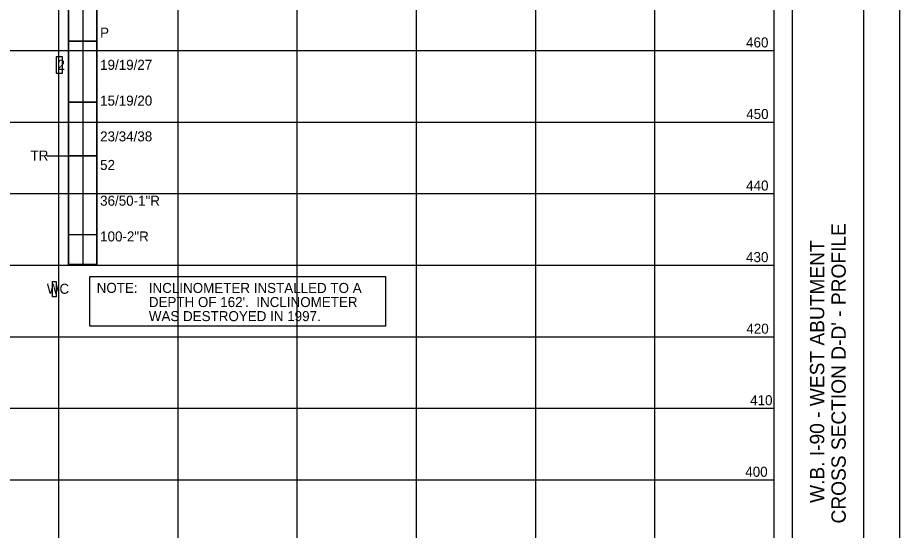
# Model space of a CAD drawing. Extents: x 2192603 to 2193754, y 665941 to 666601.
# Drawn here: x 2193384.3 to 2193754.1, y 666182.4 to 666397.4 of the extents above; entities that cross this region are included whole.
import ezdxf

# ---------------------------------------------------------------- set-up
doc = ezdxf.new("R2010")
doc.units = 0
for name, color, linetype in [('GT_Historic_Soil_Boring', 7, 'Continuous'), ('GT_Historic_Soil_Layers', 7, 'Continuous'), ('GT_Historic_Text', 7, 'Continuous'), ('GT_Project_Cells', 7, 'Continuous'), ('GT_Project_Text', 7, 'Continuous'), ('PF_P_Text', 7, 'Continuous'), ('SH_Border', 7, 'Continuous'), ('SH_Cut_Line', 7, 'Continuous'), ('SH_Data', 7, 'Continuous'), ('SH_Major_Grid_Line', 7, 'Continuous'), ('SH_Text', 7, 'Continuous')]:
    doc.layers.add(name, color=color, linetype=linetype)

msp = doc.modelspace()

# ---------------------------------------------------------------- linework, layer by layer
at = {"layer": 'GT_Historic_Soil_Boring'}
for p, q in [((2193405.61, 666533.59), (2193405.61, 666293.89)), ((2193411.61, 666533.59), (2193411.61, 666293.89)), ((2193417.61, 666533.59), (2193417.61, 666293.89)), ((2193405.61, 666387.49), (2193417.61, 666387.49)), ((2193405.61, 666361.99), (2193417.61, 666361.99)), ((2193405.61, 666339.49), (2193417.61, 666339.49)), ((2193405.61, 666306.49), (2193417.61, 666306.49)), ((2193405.61, 666293.89), (2193417.61, 666293.89))]:
    msp.add_line(p, q, dxfattribs=at)
at = {"layer": 'GT_Historic_Soil_Layers'}
msp.add_lwpolyline([(2193405.61, 666533.59), (2193417.61, 666533.59), (2193417.61, 666293.89), (2193405.61, 666293.89)], close=True, dxfattribs=at)
for points in [[(2193405.61, 666436.99), (2193405.61, 666387.49), (2193417.61, 666387.49), (2193417.61, 666436.99), (2193405.61, 666436.99)], [(2193405.61, 666387.49), (2193405.61, 666361.99), (2193417.61, 666361.99), (2193417.61, 666387.49), (2193405.61, 666387.49)], [(2193405.61, 666361.99), (2193405.61, 666339.49), (2193417.61, 666339.49), (2193417.61, 666361.99), (2193405.61, 666361.99)], [(2193405.61, 666339.49), (2193405.61, 666293.89), (2193417.61, 666293.89), (2193417.61, 666339.49), (2193405.61, 666339.49)]]:
    msp.add_lwpolyline(points, dxfattribs=at)
at = {"layer": 'GT_Historic_Text'}
for points in [[(2193400.55, 666374.08), (2193403.12, 666374.08), (2193403.12, 666381.01), (2193400.55, 666381.01)], [(2193400.5, 666280.35), (2193398.95, 666280.35), (2193398.95, 666286.76), (2193400.5, 666286.76)]]:
    msp.add_lwpolyline(points, close=True, dxfattribs=at)
at = {"layer": 'GT_Project_Cells'}
msp.add_line((2193396.61, 666339.49), (2193405.61, 666339.49), dxfattribs=at)
at = {"layer": 'GT_Project_Text'}
msp.add_lwpolyline([(2193414.62, 666288.81), (2193538.66, 666288.81), (2193538.66, 666268.01), (2193414.62, 666268.01)], close=True, dxfattribs=at)
msp.add_lwpolyline([(2193414.62, 666288.81), (2193538.66, 666288.81), (2193538.66, 666268.01), (2193414.62, 666268.01)], close=True, dxfattribs=at)
at = {"layer": 'SH_Border'}
for p, q in [((2193709.1, 666586.09), (2193709.1, 665956.09)), ((2193739.1, 666586.09), (2193739.1, 665956.09))]:
    msp.add_line(p, q, dxfattribs=at)
at = {"layer": 'SH_Cut_Line'}
msp.add_lwpolyline([(2192734.1, 665941.09), (2192734.1, 666601.09), (2193754.1, 666601.09), (2193754.1, 665941.09), (2192734.1, 665941.09)], dxfattribs=at)
at = {"layer": 'SH_Data'}
msp.add_line((2193701.6, 665963.59), (2193701.6, 666563.59), dxfattribs=at)
at = {"layer": 'SH_Major_Grid_Line'}
for p, q in [((2193401.6, 665963.59), (2193401.6, 666563.59)), ((2193451.6, 665963.59), (2193451.6, 666563.59)), ((2193501.6, 665963.59), (2193501.6, 666563.59)), ((2193551.6, 665963.59), (2193551.6, 666563.59)), ((2193601.6, 665963.59), (2193601.6, 666563.59)), ((2193651.6, 665963.59), (2193651.6, 666563.59)), ((2192801.6, 666383.59), (2193701.6, 666383.59)), ((2192801.6, 666353.59), (2193701.6, 666353.59)), ((2192801.6, 666323.59), (2193701.6, 666323.59)), ((2192801.6, 666293.59), (2193701.6, 666293.59)), ((2192801.6, 666263.59), (2193701.6, 666263.59)), ((2192801.6, 666233.59), (2193701.6, 666233.59)), ((2192801.6, 666203.59), (2193701.6, 666203.59))]:
    msp.add_line(p, q, dxfattribs=at)

# ---------------------------------------------------------------- texts
at = {"layer": 'GT_Historic_Text'}
for s, p in [('P', (2193418.92, 666388.99)), ('2', (2193401.06, 666375.49)), ('19/19/27', (2193418.92, 666375.49)), ('15/19/20', (2193418.92, 666360.49)), ('23/34/38', (2193418.92, 666345.49)), ('52', (2193418.92, 666333.52)), ('36/50-1"R', (2193418.92, 666318.52)), ('100-2"R', (2193418.92, 666303.55))]:
    msp.add_text(s, height=4.2, dxfattribs=at).set_placement(p)
at = {"layer": 'PF_P_Text'}
for s, p in [('NOTE:', (2193417.48, 666281.99)), ('INCLINOMETER INSTALLED TO A', (2193439.35, 666281.95)), ("DEPTH OF 162'.  INCLINOMETER", (2193439.35, 666276.04)), ('WAS DESTROYED IN 1997.', (2193439.35, 666270.14))]:
    msp.add_text(s, height=4.2, rotation=360, dxfattribs=at).set_placement(p)
at = {"layer": 'SH_Data'}
for s, height, rotation, p in [('460', 4.2, 360, (2193689.81, 666384.88)), ('450', 4.2, 360, (2193689.88, 666354.88)), ('440', 4.2, 360, (2193689.84, 666324.88)), ("CROSS SECTION D-D' - PROFILE", 6, 90, (2193731.6, 666185.29)), ('W.B. I-90 - WEST ABUTMENT', 6, 90, (2193722.6, 666193.91)), ('430', 4.2, 360, (2193689.81, 666294.88)), ('420', 4.2, 360, (2193689.94, 666264.88)), ('410', 4.2, 360, (2193691.53, 666234.88)), ('400', 4.2, 360, (2193689.48, 666204.88))]:
    msp.add_text(s, height=height, rotation=rotation, dxfattribs=at).set_placement(p)
at = {"layer": 'SH_Text'}
for s, p in [('TR', (2193389.73, 666337.45)), ('WC', (2193396.58, 666281.6))]:
    msp.add_text(s, height=4.2, dxfattribs=at).set_placement(p)

doc.saveas('drawing.dxf')
